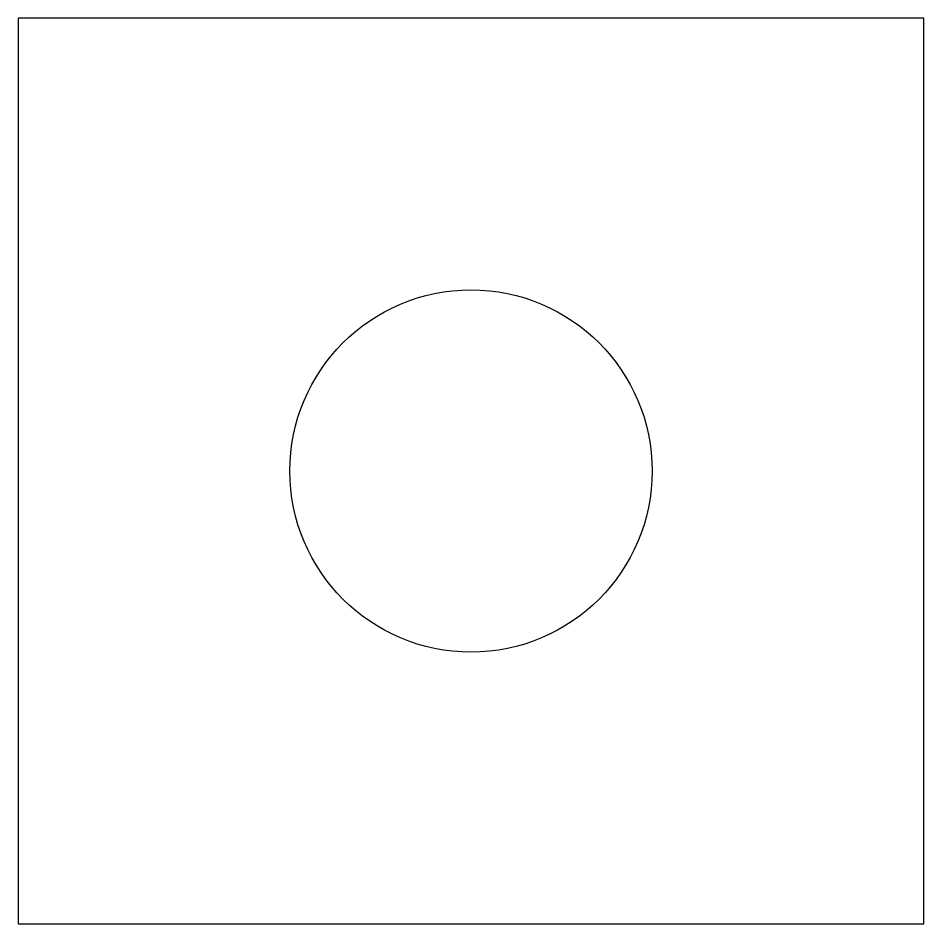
# Model space of a CAD drawing. Header units: millimetres. Extents: x 120 to 130, y 70 to 80.
import ezdxf

# ---------------------------------------------------------------- set-up
doc = ezdxf.new("R2010")
doc.units = ezdxf.units.MM

# ---------------------------------------------------------------- blocks, each defined once
blk = doc.blocks.new('CUADRADO')
for p, q in [((10, 10), (0, 10)), ((0, 10), (0, 0)), ((10, 0), (10, 10)), ((0, 0), (10, 0))]:
    blk.add_line(p, q)
blk.add_circle((5, 5), 2)

msp = doc.modelspace()

# ---------------------------------------------------------------- block references
msp.add_blockref('CUADRADO', (120, 70))

doc.saveas('drawing.dxf')
